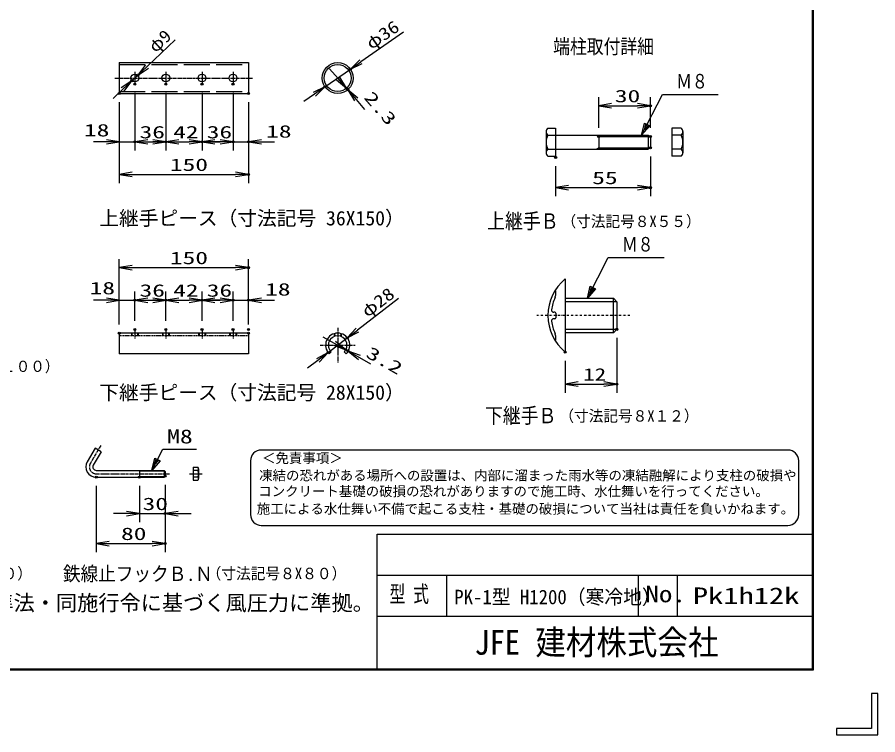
# Model space of a CAD drawing. Units: millimetres, scale not verified. Extents: x -2950 to 2950, y -2100 to 2100.
# Drawn here: x 952 to 2950, y -2100 to -434 of the extents above; entities that cross this region are included whole.
import ezdxf
from ezdxf.enums import TextEntityAlignment as Align

# ---------------------------------------------------------------- set-up
doc = ezdxf.new("R2010")
doc.units = ezdxf.units.MM
doc.header["$LTSCALE"] = 10
doc.header["$PDMODE"] = 32
doc.header["$PDSIZE"] = 5
for name, pattern in [('DASHED', [7.5, 6, -1.5]), ('USER1', [1.125, 0.75, -0.125, 0.125, -0.125]), ('USER3', [1.01, 0.5, -0.25, 0.01, -0.25]), ('USER4', [0.375, 0.25, -0.125])]:
    doc.linetypes.add(name, pattern=pattern)
for name, color, linetype, lineweight in [('0-1_1', 7, 'Continuous', 25), ('0-2_0', 7, 'Continuous', 25), ('0-4_EXTCNT-L', 2, 'Continuous', 25), ('0-6_WAKU', 7, 'Continuous', 25), ('0-9_D-TTL-TXT', 2, 'Continuous', 25)]:
    doc.layers.add(name, color=color, linetype=linetype, lineweight=lineweight)
doc.layers.add('0-5_DEFPOINTS', color=7, linetype='Continuous')
doc.styles.add('ＭＳ ゴシック', font='')
doc.styles.get('ＭＳ ゴシック').set_extended_font_data('MS Gothic')

# ---------------------------------------------------------------- blocks, each defined once
blk = doc.blocks.new('DARROWS')
at = {"layer": '0-2_0', "color": 2}
blk.add_line((0, 0), (-9.991, 0), dxfattribs=at)
blk.add_lwpolyline([(-10, -1.667), (0, 0), (-10, 1.667)], dxfattribs=at)

msp = doc.modelspace()

# ---------------------------------------------------------------- linework, layer by layer
at = {"layer": '0-1_1', "color": 4}
for p, q in [((2401.74, -708.07), (2450.36, -613.07)), ((2450.36, -613.07), (2579.86, -613.07)), ((2344.36, -1094.57), (2224.36, -1094.57)), ((2224.36, -1158.57), (2344.36, -1158.57)), ((1264.64, -1485.93), (1289.73, -1436.92)), ((1289.73, -1436.92), (1368.55, -1436.92)), ((1264.64, -1485.93), (1271.17, -1457.82)), ((1271.17, -1457.82), (1283.63, -1464.2)), ((1271.02, -1473.47), (1274.28, -1459.41)), ((1280.52, -1462.6), (1271.02, -1473.47))]:
    msp.add_line(p, q, dxfattribs=at)
at = {"layer": '0-1_1'}
for p, q in [((2224.36, -1041.57), (2224.36, -1211.57)), ((2202.36, -1076.88), (2202.36, -1069.63)), ((2224.36, -1086.57), (2336.36, -1086.57)), ((2344.36, -1094.57), (2344.36, -1158.57)), ((2200.36, -1119.07), (2197.66, -1119.07)), ((2200.36, -1134.07), (2197.66, -1134.07)), ((2202.36, -1121.07), (2202.36, -1132.07)), ((2202.36, -1183.5), (2202.36, -1176.25))]:
    msp.add_line(p, q, dxfattribs=at)
at = {"layer": '0-1_1', "color": 4, "linetype": 'USER3'}
msp.add_line((2374.41, -1126.57), (2158.4, -1126.57), dxfattribs=at)
at = {"layer": '0-1_1', "color": 4}
for points in [[(2420.73, -686.33), (2401.74, -708.07), (2408.26, -679.95)], [(2294.72, -1064.83), (2275.74, -1086.57), (2282.26, -1058.45)]]:
    msp.add_lwpolyline(points, close=True, dxfattribs=at)
for points in [[(2417.61, -684.74), (2408.12, -695.61), (2411.38, -681.55)], [(2275.74, -1086.57), (2324.36, -991.57), (2453.86, -991.57)], [(2291.61, -1063.24), (2282.11, -1074.1), (2285.38, -1060.05)]]:
    msp.add_lwpolyline(points, dxfattribs=at)
at = {"layer": '0-1_1'}
for points in [[(2336.36, -1166.57), (2336.36, -1086.57), (2344.36, -1094.57)], [(2344.36, -1158.57), (2336.36, -1166.57), (2224.36, -1166.57)]]:
    msp.add_lwpolyline(points, dxfattribs=at)
for centre, radius, start, end in [((2294.67, -1126.57), 110.31, 129.59747, 230.40213), ((2201.36, -1069.63), 1, 0, 148.60435), ((2182.36, -1076.88), 20, 336.13489, 0), ((2294.67, -1126.57), 102.81, 156.13531, 172.65765), ((2197.66, -1114.07), 5, 172.65716, 270), ((2197.66, -1139.07), 5, 90, 187.34283), ((2200.36, -1121.07), 2, 0, 90), ((2200.36, -1132.07), 2, 270, 0), ((2294.67, -1126.57), 102.81, 187.34226, 203.86461), ((2182.36, -1176.25), 20, 0, 23.8647), ((2201.36, -1183.5), 1, 211.38818, 0)]:
    msp.add_arc(centre, radius, start, end, dxfattribs=at)
at = {"layer": '0-2_0'}
for p, q in [((1189.06, -539.15), (1189.06, -611.15)), ((1189.06, -539.15), (1489.06, -539.15)), ((1489.06, -539.15), (1489.06, -611.15)), ((1189.06, -611.15), (1489.06, -611.15)), ((2180.07, -699.13), (2180.07, -748.52)), ((2184.07, -691.67), (2202.07, -691.67)), ((2202.07, -691.67), (2202.07, -756.47)), ((2471.57, -691.67), (2471.57, -756.47)), ((2493.57, -691.67), (2471.57, -691.67)), ((2497.57, -699.13), (2497.57, -748.52)), ((2184.07, -707.87), (2202.07, -707.87)), ((2202.07, -708.07), (2417.27, -708.07)), ((2297.27, -708.07), (2302.07, -710.78)), ((2302.07, -710.78), (2422.07, -710.78)), ((2417.27, -708.07), (2417.27, -740.07)), ((2417.27, -708.07), (2422.07, -710.78)), ((2422.07, -710.78), (2422.07, -737.36)), ((2493.57, -707.87), (2471.57, -707.87)), ((2302.07, -737.36), (2422.07, -737.36)), ((2422.07, -737.36), (2417.27, -740.07)), ((2184.07, -740.27), (2202.07, -740.27)), ((2184.07, -756.47), (2202.07, -756.47)), ((2202.07, -740.07), (2417.27, -740.07)), ((2493.57, -740.27), (2471.57, -740.27)), ((2493.57, -756.47), (2471.57, -756.47)), ((1217.06, -1167.43), (1217.06, -1173.83)), ((1218.46, -1167.43), (1218.46, -1173.83)), ((1231.66, -1167.43), (1231.66, -1173.83)), ((1233.06, -1167.43), (1233.06, -1173.83)), ((1289.06, -1167.43), (1289.06, -1173.83)), ((1290.46, -1167.43), (1290.46, -1173.83)), ((1303.66, -1167.43), (1303.66, -1173.83)), ((1305.06, -1167.43), (1305.06, -1173.83)), ((1373.06, -1167.43), (1373.06, -1173.83)), ((1374.46, -1167.43), (1374.46, -1173.83)), ((1387.66, -1167.43), (1387.66, -1173.83)), ((1389.06, -1167.43), (1389.06, -1173.83)), ((1445.06, -1167.43), (1445.06, -1173.83)), ((1446.46, -1167.43), (1446.46, -1173.83)), ((1459.66, -1167.43), (1459.66, -1173.83)), ((1461.06, -1167.43), (1461.06, -1173.83)), ((1489.06, -1167.43), (1489.06, -1215.23)), ((1489.06, -1215.23), (1189.06, -1215.23)), ((1680.79, -1210.7), (1676.26, -1215.23)), ((1711.33, -1210.7), (1715.86, -1215.23)), ((1132.78, -1434.76), (1114.78, -1465.93)), ((1146.64, -1442.76), (1132.78, -1434.76)), ((1146.64, -1442.76), (1128.64, -1473.93)), ((1135.57, -1485.93), (1293.17, -1485.93)), ((1228.17, -1485.93), (1235.57, -1487.33)), ((1235.57, -1485.93), (1235.57, -1501.93)), ((1235.57, -1487.33), (1294.57, -1487.33)), ((1293.17, -1485.93), (1293.17, -1501.93)), ((1295.57, -1488.33), (1293.17, -1485.93)), ((1295.57, -1488.33), (1295.57, -1499.53)), ((1295.57, -1488.33), (1295.57, -1499.53)), ((1360.16, -1478.93), (1371.76, -1478.93)), ((1360.16, -1478.93), (1360.16, -1508.93)), ((1371.76, -1486.43), (1360.16, -1486.43)), ((1373.16, -1482.09), (1373.16, -1505.22)), ((1135.57, -1501.93), (1293.17, -1501.93)), ((1228.17, -1501.93), (1235.57, -1500.53)), ((1235.57, -1500.53), (1294.57, -1500.53)), ((1293.17, -1501.93), (1295.57, -1499.53)), ((1371.76, -1501.43), (1360.16, -1501.43)), ((1360.16, -1508.93), (1371.76, -1508.93))]:
    msp.add_line(p, q, dxfattribs=at)
at = {"layer": '0-2_0', "linetype": 'DASHED'}
for p, q in [((1189.06, -543.75), (1489.06, -543.75)), ((1189.06, -606.55), (1489.06, -606.55))]:
    msp.add_line(p, q, dxfattribs=at)
at = {"layer": '0-2_0', "color": 4, "linetype": 'USER1'}
for p, q in [((1225.06, -1158.85), (1225.06, -1181.16)), ((1297.06, -1158.85), (1297.06, -1181.16)), ((1381.06, -1158.85), (1381.06, -1181.16)), ((1453.06, -1158.85), (1453.06, -1181.16)), ((1696.06, -1154.92), (1696.06, -1235.93)), ((1655.56, -1195.43), (1736.56, -1195.43)), ((1145.92, -1428), (1121.71, -1469.93)), ((1135.57, -1493.93), (1305.35, -1493.93)), ((1351.66, -1493.93), (1381.39, -1493.93))]:
    msp.add_line(p, q, dxfattribs=at)
at = {"layer": '0-2_0', "linetype": 'USER4'}
for p, q in [((1489.06, -1173.83), (1189.06, -1173.83)), ((1688.06, -1168.6), (1688.06, -1175.36)), ((1689.46, -1168.22), (1689.46, -1174.86)), ((1702.66, -1168.22), (1702.66, -1174.86)), ((1704.06, -1168.6), (1704.06, -1175.36))]:
    msp.add_line(p, q, dxfattribs=at)
at = {"layer": '0-2_0'}
for points in [[(2302.07, -710.78), (2302.07, -737.36), (2297.27, -740.07)], [(1489.06, -1167.43), (1189.06, -1167.43), (1189.06, -1215.23)]]:
    msp.add_lwpolyline(points, dxfattribs=at)
for centre, radius in [((1696.06, -575.15), 36), ((1696.06, -575.15), 31.4), ((1225.06, -575.15), 9), ((1297.06, -575.15), 9), ((1381.06, -575.15), 9), ((1453.06, -575.15), 9)]:
    msp.add_circle(centre, radius, dxfattribs=at)
for centre, radius, start, end in [((2190.22, -699.77), 10.17, 127.21089, 232.78911), ((2487.42, -699.77), 10.17, 307.21089, 52.78911), ((2214.88, -724.07), 34.8, 152.26063, 207.73937), ((2462.77, -724.07), 34.8, 332.26063, 27.73937), ((2190.27, -748.37), 10.2, 127.42505, 232.57495), ((2487.37, -748.37), 10.2, 307.42505, 52.57495), ((1696.06, -1195.43), 28, 315, 225), ((1696.06, -1195.43), 21.6, 315, 225), ((1135.57, -1477.93), 24, 150, 270), ((1135.57, -1477.93), 8, 150, 270), ((1367.56, -1482.68), 5.63, 318.21899, 41.78101), ((1352.37, -1493.93), 20.79, 338.85295, 21.14705), ((1367.44, -1505.18), 5.72, 319.0514, 40.9486)]:
    msp.add_arc(centre, radius, start, end, dxfattribs=at)
at = {"layer": '0-2_0', "color": 4, "linetype": 'USER1'}
msp.add_arc((1135.57, -1477.93), 16, 150, 270, dxfattribs=at)
at = {"layer": '0-4_EXTCNT-L'}
for p, q in [((1848.63, -468.77), (1750.2, -537.4)), ((1318.78, -486.51), (1253.39, -548.35)), ((1666.53, -595.74), (1725.59, -554.56)), ((1696.97, -576.21), (1677.39, -553.48)), ((1218.52, -581.34), (1231.6, -568.97)), ((1716.55, -598.94), (1719.56, -602.43)), ((1196.73, -601.95), (1174.93, -622.57)), ((1641.92, -612.9), (1617.31, -630.06)), ((1739.14, -625.15), (1758.72, -647.88)), ((2332.07, -639.65), (2392.07, -639.65)), ((1159.06, -723.35), (1129.06, -723.35)), ((1189.06, -723.35), (1225.06, -723.35)), ((1255.06, -723.35), (1285.06, -723.35)), ((1255.06, -723.35), (1267.06, -723.35)), ((1327.06, -723.35), (1351.06, -723.35)), ((1423.06, -723.35), (1393.06, -723.35)), ((1411.06, -723.35), (1423.06, -723.35)), ((1453.06, -723.35), (1489.06, -723.35)), ((1519.06, -723.35), (1549.06, -723.35)), ((1219.06, -799.01), (1459.06, -799.01)), ((2232.07, -829.64), (2392.07, -829.64)), ((1219.06, -1015.44), (1459.06, -1015.44)), ((1159.06, -1090.95), (1129.06, -1090.95)), ((1189.06, -1090.95), (1225.06, -1090.95)), ((1255.06, -1090.95), (1285.06, -1090.95)), ((1255.06, -1090.95), (1267.06, -1090.95)), ((1327.06, -1090.95), (1351.06, -1090.95)), ((1423.06, -1090.95), (1393.06, -1090.95)), ((1411.06, -1090.95), (1423.06, -1090.95)), ((1453.06, -1090.95), (1489.06, -1090.95)), ((1519.06, -1090.95), (1549.06, -1090.95)), ((1837.43, -1087.27), (1742.13, -1160.19)), ((1688.75, -1191.28), (1662.66, -1176.48)), ((1673.82, -1212.44), (1718.3, -1178.42)), ((1714.84, -1206.09), (1720.41, -1209.25)), ((1649.99, -1230.67), (1626.17, -1248.9)), ((1746.5, -1224.06), (1772.59, -1238.86)), ((2254.36, -1285.77), (2314.36, -1285.77)), ((1205.57, -1586.34), (1175.57, -1586.34)), ((1235.57, -1586.34), (1295.57, -1586.34)), ((1325.57, -1586.34), (1355.57, -1586.34)), ((1165.57, -1655.83), (1265.57, -1655.83))]:
    msp.add_line(p, q, dxfattribs=at)
at = {"layer": '0-4_EXTCNT-L', "color": 4, "linetype": 'USER1'}
msp.add_line((1178.76, -575.15), (1498.59, -575.15), dxfattribs=at)
at = {"layer": '0-4_EXTCNT-L', "color": 4}
for p, q in [((1225.06, -560.76), (1225.06, -589.54)), ((1297.06, -560.76), (1297.06, -589.54)), ((1381.06, -560.76), (1381.06, -589.54)), ((1453.06, -560.76), (1453.06, -589.54)), ((1696.06, -575.15), (1733.52, -618.63)), ((1283.63, -1464.2), (1264.64, -1485.93))]:
    msp.add_line(p, q, dxfattribs=at)
at = {"layer": '0-4_EXTCNT-L', "color": 1}
for p, q in [((1225.06, -609.54), (1225.06, -743.35)), ((1225.06, -609.54), (1225.06, -743.35)), ((1297.06, -609.54), (1297.06, -743.35)), ((1297.06, -609.54), (1297.06, -743.35)), ((1381.06, -609.54), (1381.06, -743.35)), ((1381.06, -609.54), (1381.06, -743.35)), ((1453.06, -609.54), (1453.06, -743.35)), ((1453.06, -609.54), (1453.06, -743.35)), ((1189.06, -631.15), (1189.06, -743.35)), ((1189.06, -631.15), (1189.06, -819.01)), ((1489.06, -631.15), (1489.06, -743.35)), ((1489.06, -631.15), (1489.06, -819.01)), ((2302.07, -690.78), (2302.07, -619.65)), ((2422.07, -690.78), (2422.07, -619.65)), ((2422.07, -757.36), (2422.07, -849.64)), ((2202.07, -779.67), (2202.07, -849.64)), ((1189.06, -1147.43), (1189.06, -995.44)), ((1489.06, -1147.43), (1489.06, -995.44)), ((1189.06, -1147.43), (1189.06, -1070.95)), ((1225.06, -1138.85), (1225.06, -1070.95)), ((1225.06, -1138.85), (1225.06, -1070.95)), ((1297.06, -1138.85), (1297.06, -1070.95)), ((1297.06, -1138.85), (1297.06, -1070.95)), ((1381.06, -1138.85), (1381.06, -1070.95)), ((1381.06, -1138.85), (1381.06, -1070.95)), ((1453.06, -1138.85), (1453.06, -1070.95)), ((1453.06, -1138.85), (1453.06, -1070.95)), ((1489.06, -1138.85), (1489.06, -1070.95)), ((2344.36, -1178.57), (2344.36, -1305.77)), ((2224.36, -1231.57), (2224.36, -1305.77)), ((1135.57, -1521.93), (1135.57, -1675.83)), ((1235.57, -1521.93), (1235.57, -1606.34)), ((1295.57, -1519.53), (1295.57, -1606.34)), ((1295.57, -1519.53), (1295.57, -1675.83))]:
    msp.add_line(p, q, dxfattribs=at)
at = {"layer": '0-5_DEFPOINTS'}
for p in [(1725.59, -554.56), (1218.52, -581.34), (1231.6, -568.97), (1225.06, -589.54), (1297.06, -589.54), (1381.06, -589.54), (1453.06, -589.54), (1666.53, -595.74), (1716.55, -598.94), (1189.06, -611.15), (1189.06, -611.15), (1489.06, -611.15), (1719.56, -602.43), (1719.56, -602.43), (2422.07, -639.65), (2302.07, -710.78), (2422.07, -710.78), (1225.06, -723.35), (1297.06, -723.35), (1381.06, -723.35), (1453.06, -723.35), (1489.06, -723.35), (2422.07, -737.36), (2202.07, -759.67), (1489.06, -799.01), (2422.07, -829.64), (1489.06, -1015.44), (1225.06, -1090.95), (1297.06, -1090.95), (1381.06, -1090.95), (1453.06, -1090.95), (1489.06, -1090.95), (1225.06, -1158.85), (1297.06, -1158.85), (1381.06, -1158.85), (1453.06, -1158.85), (1489.06, -1158.85), (2344.36, -1158.57), (1189.06, -1167.43), (1489.06, -1167.43), (1718.3, -1178.42), (1673.82, -1212.44), (1714.84, -1206.09), (1720.41, -1209.25), (2224.36, -1211.57), (2344.36, -1285.77), (1295.57, -1499.53), (1135.57, -1501.93), (1235.57, -1501.93), (1295.57, -1586.34), (1295.57, -1655.83)]:
    msp.add_point(p, dxfattribs=at)
at = {"layer": '0-6_WAKU'}
for p, q in [((1787.78, -1633.79), (2797.41, -1633.79)), ((1787.78, -1947.17), (1787.78, -1633.79)), ((1787.78, -1729.29), (2797.41, -1729.29)), ((1949.23, -1824.79), (1949.23, -1729.29)), ((2394.2, -1824.79), (2394.2, -1729.29)), ((2484.93, -1824.79), (2484.93, -1729.29)), ((1787.78, -1824.79), (2797.41, -1824.79)), ((2935.75, -2004.34), (2935.75, -2085.51)), ((2854.58, -2099.84), (2950.08, -2099.84))]:
    msp.add_line(p, q, dxfattribs=at)
msp.add_lwpolyline([(-2699.92, 1950.16), (2800.08, 1950.16), (2800.08, -1949.84), (-2699.92, -1949.84)], close=True, dxfattribs=at)
for points in [[(2798.74, 1948.83), (2798.74, -1948.51), (-2698.59, -1948.51)], [(2797.41, 1947.49), (2797.41, -1947.17), (-2697.26, -1947.17)], [(2950.08, -2099.84), (2950.08, -2004.34), (2935.75, -2004.34)], [(2935.75, -2085.51), (2854.58, -2085.51), (2854.58, -2099.84)]]:
    msp.add_lwpolyline(points, dxfattribs=at)
at = {"layer": '0-9_D-TTL-TXT'}
for p, q in [((2741.41, -1438.75), (1518.63, -1438.75)), ((1493.63, -1463.75), (1493.63, -1588.75)), ((2766.41, -1588.75), (2766.41, -1463.75)), ((1518.63, -1613.75), (2741.41, -1613.75))]:
    msp.add_line(p, q, dxfattribs=at)
for centre, start, end in [((1518.63, -1463.75), 90, 180), ((2741.41, -1463.75), 0, 90), ((1518.63, -1588.75), 180, 270), ((2741.41, -1588.75), 270, 0)]:
    msp.add_arc(centre, 25, start, end, dxfattribs=at)

# ---------------------------------------------------------------- block references
at = {"layer": '0-4_EXTCNT-L', "xscale": 3, "yscale": 3}
for p, rotation in [((1725.59, -554.56), 214.8869), ((1231.6, -568.97), 223.4068), ((1218.52, -581.34), 43.4068), ((1716.55, -598.94), 310.74619), ((1666.53, -595.74), 34.8869), ((1719.56, -602.43), 130.74619), ((2302.07, -639.65), 180), ((1225.06, -723.35), 180), ((1225.06, -723.35), 180), ((1297.06, -723.35), 180), ((1381.06, -723.35), 180), ((1489.06, -723.35), 180), ((1189.06, -799.01), 180), ((2202.07, -829.64), 180), ((1189.06, -1015.44), 180), ((1225.06, -1090.95), 180), ((1225.06, -1090.95), 180), ((1297.06, -1090.95), 180), ((1381.06, -1090.95), 180), ((1489.06, -1090.95), 180), ((1718.3, -1178.42), 217.41635), ((1714.84, -1206.09), 330.42457), ((1673.82, -1212.44), 37.41635), ((1720.41, -1209.25), 150.42457), ((2224.36, -1285.77), 180), ((1295.57, -1586.34), 180), ((1135.57, -1655.83), 180)]:
    msp.add_blockref('DARROWS', p, dxfattribs=dict(at, rotation=rotation))
for p in [(2422.07, -639.65), (1189.06, -723.35), (1297.06, -723.35), (1381.06, -723.35), (1453.06, -723.35), (1453.06, -723.35), (1489.06, -799.01), (2422.07, -829.64), (1489.06, -1015.44), (1189.06, -1090.95), (1297.06, -1090.95), (1381.06, -1090.95), (1453.06, -1090.95), (1453.06, -1090.95), (2344.36, -1285.77), (1235.57, -1586.34), (1295.57, -1655.83)]:
    msp.add_blockref('DARROWS', p, dxfattribs=at)

# ---------------------------------------------------------------- texts
at = {"layer": '0-1_1', "color": 4, "style": 'ＭＳ ゴシック'}
for s, height, width, p in [('端柱取付詳細', 33.65, 0.85, (2196.36, -528.83)), ('Ｍ８', 33.67, 0.8, (2481.86, -609.54)), ('上継手Ｂ', 35.72, 0.85, (2043.14, -935.8)), ('（寸法記号８X５５）', 26.24, 0.95, (2215.84, -928.97)), ('Ｍ８', 33.67, 0.8, (2355.86, -988.04)), ('（寸法記号１０X１００）', 26.04, 0.95, (661.89, -1265.29)), ('下継手Ｂ', 35.72, 0.85, (2038.15, -1387.39)), ('（寸法記号８X１２）', 26.24, 0.95, (2210.86, -1380.57)), ('M8', 32.44, 1.35, (1299.97, -1433.16)), ('（寸法記号８X９０）', 26.36, 0.95, (661.89, -1746.48)), ('（寸法記号８X８０）', 26.36, 0.95, (1391.63, -1746.48))]:
    msp.add_text(s, height=height, dxfattribs=dict(at, width=width)).set_placement(p, align=Align.BOTTOM_LEFT)
for s, p in [('上継手ピース（寸法記号 36X150）', (1142.62, -927.44)), ('下継手ピース（寸法記号 28X150）', (1142.62, -1332.07))]:
    msp.add_text(s, height=33.56, dxfattribs=at).set_placement(p, align=Align.BOTTOM_LEFT)
at = {"layer": '0-1_1', "color": 4, "style": 'ＭＳ ゴシック', "width": 0.9}
msp.add_text('鉄線止フックＢ.Ｎ', height=33.33, rotation=359.94, dxfattribs=at).set_placement((1058.2, -1752.49), align=Align.BOTTOM_LEFT)
at = {"layer": '0-4_EXTCNT-L', "color": 3, "style": 'ＭＳ ゴシック'}
for s, rotation, width, p in [('φ36', 34.887, 1.2, (1779.22, -517.84)), ('φ9', 43.407, 1.1, (1279.2, -524.7)), ('2.3', 310.746, 1.5, (1748.81, -626.91)), ('φ28', 37.416, 1.2, (1770.26, -1139.36)), ('3.2', 330.425, 1.5, (1754.89, -1229.2))]:
    msp.add_text(s, height=28.89, rotation=rotation, dxfattribs=dict(at, width=width)).set_placement(p, align=Align.BOTTOM_LEFT)
for s, height, width, p in [('30', 28.89, 1.5, (2339.57, -640.2)), ('18', 28.89, 1.5, (1107.12, -719.46)), ('36', 28.89, 1.5, (1236.06, -723.9)), ('42', 28.89, 1.5, (1314.06, -723.9)), ('36', 28.89, 1.5, (1392.06, -723.9)), ('18', 28.89, 1.5, (1530.02, -722.24)), ('150', 28.89, 1.5, (1306.56, -799.56)), ('55', 28.89, 1.5, (2287.07, -830.19)), ('150', 28.89, 1.5, (1306.56, -1015.99)), ('18', 28.89, 1.5, (1120.19, -1085.99)), ('36', 28.89, 1.5, (1236.06, -1091.5)), ('42', 28.89, 1.5, (1314.06, -1091.5)), ('36', 28.89, 1.5, (1392.06, -1091.5)), ('18', 28.89, 1.5, (1527.66, -1088.88)), ('12', 28.86, 1.35, (2266.36, -1286.32)), ('30', 28.89, 1.5, (1243.07, -1586.89)), ('80', 28.89, 1.5, (1193.07, -1656.38))]:
    msp.add_text(s, height=height, dxfattribs=dict(at, width=width)).set_placement(p, align=Align.BOTTOM_LEFT)
at = {"layer": '0-6_WAKU', "style": 'ＭＳ ゴシック'}
for s, height, width, p in [('型 式', 38.48, 0.7, (1816.28, -1803.85)), ('PK-1型 H1200（寒冷地）', 33.67, 0.95, (1966.72, -1806.91)), ('No.', 38.48, 1.2, (2410.44, -1803.85)), ('Pk1h12k', 38.48, 1.35, (2520.7, -1807.83)), ('JFE 建材株式会社', 57.73, 0.9, (2013.51, -1931.29))]:
    msp.add_text(s, height=height, dxfattribs=dict(at, width=width)).set_placement(p, align=Align.BOTTOM_LEFT)
at = {"layer": '0-9_D-TTL-TXT', "color": 7, "style": 'ＭＳ ゴシック'}
for s, height, p in [('＜免責事項＞ \u3000\u3000', 22.87, (1520.48, -1475.84)), ('凍結の恐れがある場所への設置は、内部に溜まった雨水等の凍結融解により支柱の破損や', 22.87, (1513.72, -1516.08)), ('コンクリート基礎の破損の恐れがありますので施工時、水仕舞いを行ってください。', 22.87, (1511.67, -1552.8)), ('施工による水仕舞い不備で起こる支柱・基礎の破損について当社は責任を負いかねます。 ', 22.87, (1508.17, -1593.54)), ('（設計条件）風荷重：昭和57年改正 建築基準法・同施行令に基づく風圧力に準拠。', 36.08, (-65.17, -1822.38))]:
    msp.add_text(s, height=height, dxfattribs=at).set_placement(p, align=Align.BOTTOM_LEFT)

doc.saveas('drawing.dxf')
